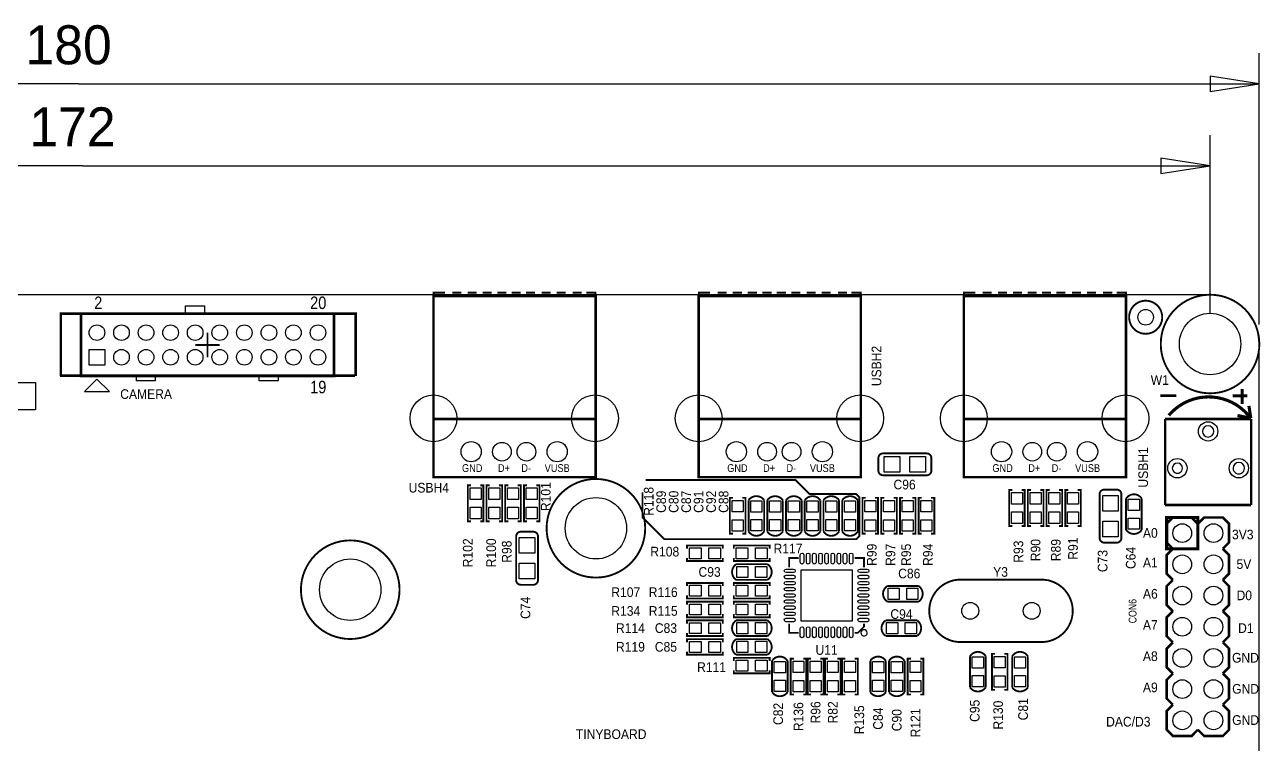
# Model space of a CAD drawing. Extents: x -40 to 180, y -13 to 152.
# Drawn here: x 79.5 to 180.1, y 93.4 to 152 of the extents above; entities that cross this region are included whole.
import ezdxf
from ezdxf.enums import TextEntityAlignment as Align

# ---------------------------------------------------------------- set-up
doc = ezdxf.new("R2010")
doc.units = 0
for name, color, linetype in [('BG_ASSEMBLY_NOTES', 2, 'CONTINUOUS'), ('BG_OUTLINE', 3, 'CONTINUOUS'), ('BG_SILKSCREEN_TOP', 1, 'CONTINUOUS'), ('PG_SILKSCREEN_TOP', 11, 'CONTINUOUS'), ('PIN_TOP', 12, 'CONTINUOUS'), ('RD_SILKSCREEN_TOP', 13, 'CONTINUOUS')]:
    doc.layers.add(name, color=color, linetype=linetype)

msp = doc.modelspace()

# ---------------------------------------------------------------- linework, layer by layer
at = {"layer": 'BG_ASSEMBLY_NOTES'}
for points in [[(180, 127.6), (180, 149.6814)], [(83.8854, 147.1814), (0, 147.1814)], [(83.8854, 147.1814), (180, 147.1814)], [(176, 128.5), (176, 143)], [(84.2, 140.5), (4, 140.5)], [(84.2, 140.5), (176, 140.5)]]:
    msp.add_lwpolyline(points, dxfattribs=at)
for points in [[(176, 146.5564), (180, 147.1814), (176, 147.8064)], [(172, 139.875), (176, 140.5), (172, 141.125)]]:
    msp.add_lwpolyline(points, close=True, dxfattribs=at)
at = {"layer": 'BG_OUTLINE'}
msp.add_lwpolyline([(4, 0), (175.9999, 0, 0.414214), (179.9999, 4), (179.9999, 126, 0.414214), (175.9999, 130), (4, 130, 0.414214), (0, 126), (0, 4, 0.414215)], format="xyb", close=True, dxfattribs=at)
at = {"layer": 'BG_SILKSCREEN_TOP', "const_width": 0.1524}
msp.add_lwpolyline([(130.048, 114.935), (142.24, 114.935), (143.383, 113.792), (147.193, 113.792), (147.447, 113.538), (147.447, 110.363), (147.193, 110.109), (131.572, 110.109), (129.794, 111.887), (129.794, 113.919)], dxfattribs=at)
at = {"layer": 'PG_SILKSCREEN_TOP'}
for points, const_width in [([(112.7735, 119.9515), (112.7735, 115.1636), (125.9815, 115.1636), (125.9815, 129.8956), (112.7735, 129.8956), (112.7735, 119.9413), (112.8141, 119.9007), (125.8951, 119.9007)], 0.2032), ([(112.7887, 129.8829), (112.7887, 130.1877), (113.7031, 130.1877)], 0.1524), ([(114.3127, 130.1877), (115.0493, 130.1877)], 0.1524), ([(115.5573, 130.1877), (116.2939, 130.1877)], 0.1524), ([(116.7765, 130.1877), (117.5131, 130.1877)], 0.1524), ([(117.9703, 130.1877), (118.7069, 130.1877)], 0.1524), ([(119.1387, 130.1877), (119.8753, 130.1877)], 0.1524), ([(120.3071, 130.1877), (121.0437, 130.1877)], 0.1524), ([(121.5771, 130.1877), (122.3137, 130.1877)], 0.1524), ([(122.7963, 130.1877), (123.5329, 130.1877)], 0.1524), ([(124.1171, 130.1877), (124.8537, 130.1877)], 0.1524), ([(125.2093, 130.1877), (125.9713, 130.1877), (125.9713, 129.8829)], 0.1524), ([(134.3635, 119.9515), (134.3635, 115.1636), (147.5715, 115.1636), (147.5715, 129.8956), (134.3635, 129.8956), (134.3635, 119.9413), (134.4041, 119.9007), (147.4851, 119.9007)], 0.2032), ([(134.3787, 129.8829), (134.3787, 130.1877), (135.2931, 130.1877)], 0.1524), ([(135.9027, 130.1877), (136.6393, 130.1877)], 0.1524), ([(137.1473, 130.1877), (137.8839, 130.1877)], 0.1524), ([(138.3665, 130.1877), (139.1031, 130.1877)], 0.1524), ([(139.5603, 130.1877), (140.2969, 130.1877)], 0.1524), ([(140.7287, 130.1877), (141.4653, 130.1877)], 0.1524), ([(141.8971, 130.1877), (142.6337, 130.1877)], 0.1524), ([(143.1671, 130.1877), (143.9037, 130.1877)], 0.1524), ([(144.3863, 130.1877), (145.1229, 130.1877)], 0.1524), ([(145.7071, 130.1877), (146.4437, 130.1877)], 0.1524), ([(146.7993, 130.1877), (147.5613, 130.1877), (147.5613, 129.8829)], 0.1524), ([(155.9535, 119.9515), (155.9535, 115.1636), (169.1615, 115.1636), (169.1615, 129.8956), (155.9535, 129.8956), (155.9535, 119.9413), (155.9941, 119.9007), (169.0751, 119.9007)], 0.2032), ([(155.9687, 129.8829), (155.9687, 130.1877), (156.8831, 130.1877)], 0.1524), ([(157.4927, 130.1877), (158.2293, 130.1877)], 0.1524), ([(158.7373, 130.1877), (159.4739, 130.1877)], 0.1524), ([(159.9565, 130.1877), (160.6931, 130.1877)], 0.1524), ([(161.1503, 130.1877), (161.8869, 130.1877)], 0.1524), ([(162.3187, 130.1877), (163.0553, 130.1877)], 0.1524), ([(163.4871, 130.1877), (164.2237, 130.1877)], 0.1524), ([(164.7571, 130.1877), (165.4937, 130.1877)], 0.1524), ([(165.9763, 130.1877), (166.7129, 130.1877)], 0.1524), ([(167.2971, 130.1877), (168.0337, 130.1877)], 0.1524), ([(168.3893, 130.1877), (169.1513, 130.1877), (169.1513, 129.8829)], 0.1524), ([(106.4419, 123.3852), (106.4419, 128.4652), (82.4389, 128.4652), (82.4389, 123.3852)], 0.1999), ([(84.3769, 128.4652), (84.0769, 128.4652), (84.0769, 123.3852), (84.3769, 123.3852)], 0.2032), ([(84.3769, 128.4652), (104.6768, 128.4652), (104.6768, 123.3852), (84.3769, 123.3852)], 0.2032), ([(95.3769, 125.9252), (94.3769, 125.9252), (94.3769, 126.9252)], 0.1501), ([(93.3769, 125.9252), (94.3769, 125.9252), (94.3769, 124.9252)], 0.1501), ([(82.3769, 123.4251), (106.3769, 123.4251)], 0.1999), ([(171.9409, 121.7892), (173.2409, 121.7892)], 0.2032), ([(177.8408, 121.7892), (179.041, 121.7892)], 0.254), ([(178.6062, 121.1292), (178.6062, 122.3293)], 0.254), ([(179.3193, 119.9584), (179.1631, 120.9601)], 0.254), ([(172.341, 112.8893), (172.341, 119.8893)], 0.2032), ([(172.341, 119.8893), (179.341, 119.8893)], 0.2032), ([(179.2332, 119.9783), (178.2332, 120.1782)], 0.254), ([(179.341, 112.8893), (179.341, 119.8893)], 0.2032), ([(152.9334, 117.094), (149.3774, 117.094)], 0.1524), ([(149.3774, 115.316), (152.9334, 115.316)], 0.1524), ([(115.824, 114.4905), (115.57, 114.4905), (115.57, 111.5695), (115.824, 111.5695)], 0.1524), ([(116.586, 114.4905), (116.84, 114.4905), (116.84, 111.5695), (116.586, 111.5695)], 0.1524), ([(117.348, 111.5695), (117.094, 111.5695), (117.094, 114.4905), (117.348, 114.4905)], 0.1524), ([(118.11, 111.5695), (118.364, 111.5695), (118.364, 114.4905), (118.11, 114.4905)], 0.1524), ([(118.872, 111.5695), (118.618, 111.5695), (118.618, 114.4905), (118.872, 114.4905)], 0.1524), ([(119.634, 111.5695), (119.888, 111.5695), (119.888, 114.4905), (119.634, 114.4905)], 0.1524), ([(120.396, 114.4905), (120.142, 114.4905), (120.142, 111.5695), (120.396, 111.5695)], 0.1524), ([(121.158, 114.4905), (121.412, 114.4905), (121.412, 111.5695), (121.158, 111.5695)], 0.1524), ([(159.8955, 114.112), (159.6415, 114.112), (159.6415, 111.191), (159.8955, 111.191)], 0.1524), ([(160.6575, 114.112), (160.9115, 114.112), (160.9115, 111.191), (160.6575, 111.191)], 0.1524), ([(161.4195, 111.191), (161.1655, 111.191), (161.1655, 114.112), (161.4195, 114.112)], 0.1524), ([(162.1815, 111.191), (162.4355, 111.191), (162.4355, 114.112), (162.1815, 114.112)], 0.1524), ([(162.9435, 111.191), (162.6895, 111.191), (162.6895, 114.112), (162.9435, 114.112)], 0.1524), ([(163.7055, 111.191), (163.9595, 111.191), (163.9595, 114.112), (163.7055, 114.112)], 0.1524), ([(164.465, 114.1095), (164.211, 114.1095), (164.211, 111.1885), (164.465, 111.1885)], 0.1524), ([(165.227, 114.1095), (165.481, 114.1095), (165.481, 111.1885), (165.227, 111.1885)], 0.1524), ([(167.005, 113.7666), (167.005, 110.2106)], 0.1524), ([(168.783, 110.2106), (168.783, 113.7666)], 0.1524), ([(137.16, 110.5535), (136.906, 110.5535), (136.906, 113.4745), (137.16, 113.4745)], 0.1524), ([(137.922, 110.5535), (138.176, 110.5535), (138.176, 113.4745), (137.922, 113.4745)], 0.1524), ([(147.9575, 113.477), (147.7035, 113.477), (147.7035, 110.556), (147.9575, 110.556)], 0.1524), ([(148.7195, 113.477), (148.9735, 113.477), (148.9735, 110.556), (148.7195, 110.556)], 0.1524), ([(149.4815, 110.556), (149.2275, 110.556), (149.2275, 113.477), (149.4815, 113.477)], 0.1524), ([(150.2435, 110.556), (150.4975, 110.556), (150.4975, 113.477), (150.2435, 113.477)], 0.1524), ([(151.0055, 110.556), (150.7515, 110.556), (150.7515, 113.477), (151.0055, 113.477)], 0.1524), ([(151.7675, 110.556), (152.0215, 110.556), (152.0215, 113.477), (151.7675, 113.477)], 0.1524), ([(152.5295, 113.477), (152.2755, 113.477), (152.2755, 110.556), (152.5295, 110.556)], 0.1524), ([(153.2915, 113.477), (153.5455, 113.477), (153.5455, 110.556), (153.2915, 110.556)], 0.1524), ([(172.341, 112.8893), (179.341, 112.8893)], 0.2032), ([(172.974, 111.8743), (172.466, 111.3663), (172.466, 109.8423), (172.974, 109.3343)], 0.2032), ([(175.006, 111.3663), (174.498, 111.8743), (172.974, 111.8743), (172.466, 111.3663)], 0.2032), ([(177.546, 111.3663), (177.038, 111.8743), (175.514, 111.8743), (175.006, 111.3663)], 0.2032), ([(177.038, 109.3343), (177.546, 109.8423), (177.546, 111.3663), (177.038, 111.8743)], 0.2032), ([(119.507, 110.3376), (119.507, 106.7816)], 0.1524), ([(121.285, 106.7816), (121.285, 110.3376)], 0.1524), ([(136.337, 109.3445), (136.337, 109.5985), (133.416, 109.5985), (133.416, 109.3445)], 0.1524), ([(137.226, 109.3445), (137.226, 109.5985), (140.147, 109.5985), (140.147, 109.3445)], 0.1524), ([(136.337, 108.5825), (136.337, 108.3285), (133.416, 108.3285), (133.416, 108.5825)], 0.1524), ([(137.226, 108.5825), (137.226, 108.3285), (140.147, 108.3285), (140.147, 108.5825)], 0.1524), ([(142.4965, 108.5825), (141.7345, 108.5825), (141.7345, 107.8205)], 0.1524), ([(147.8305, 107.8205), (147.8305, 108.5825), (147.0685, 108.5825)], 0.1524), ([(172.974, 109.3343), (172.466, 108.8263), (172.466, 107.3023), (172.974, 106.7943)], 0.2032), ([(177.038, 106.7943), (177.546, 107.3023), (177.546, 108.8263), (177.038, 109.3343)], 0.2032), ([(172.974, 106.7943), (172.466, 106.2863), (172.466, 104.7623), (172.974, 104.2543)], 0.2032), ([(177.038, 104.2543), (177.546, 104.7623), (177.546, 106.2863), (177.038, 106.7943)], 0.2032), ([(136.337, 106.2965), (136.337, 106.5505), (133.416, 106.5505), (133.416, 106.2965)], 0.1524), ([(137.226, 106.2965), (137.226, 106.5505), (140.147, 106.5505), (140.147, 106.2965)], 0.1524), ([(136.337, 105.5345), (136.337, 105.2805), (133.416, 105.2805), (133.416, 105.5345)], 0.1524), ([(136.337, 104.7725), (136.337, 105.0265), (133.416, 105.0265), (133.416, 104.7725)], 0.1524), ([(137.226, 105.5345), (137.226, 105.2805), (140.147, 105.2805), (140.147, 105.5345)], 0.1524), ([(137.226, 104.7725), (137.226, 105.0265), (140.147, 105.0265), (140.147, 104.7725)], 0.1524), ([(136.337, 104.0105), (136.337, 103.7565), (133.416, 103.7565), (133.416, 104.0105)], 0.1524), ([(137.226, 104.0105), (137.226, 103.7565), (140.147, 103.7565), (140.147, 104.0105)], 0.1524), ([(172.974, 104.2543), (172.466, 103.7463), (172.466, 102.2223), (172.974, 101.7143)], 0.2032), ([(177.038, 101.7143), (177.546, 102.2223), (177.546, 103.7463), (177.038, 104.2543)], 0.2032), ([(136.337, 103.2485), (136.337, 103.5025), (133.416, 103.5025), (133.416, 103.2485)], 0.1524), ([(142.4965, 102.4865), (141.7345, 102.4865), (141.7345, 103.2485)], 0.1524), ([(147.0685, 102.4865), (147.3225, 102.4865), (147.8305, 102.9945), (147.8305, 103.2485)], 0.1524), ([(136.337, 102.4865), (136.337, 102.2325), (133.416, 102.2325), (133.416, 102.4865)], 0.1524), ([(136.337, 101.7245), (136.337, 101.9785), (133.416, 101.9785), (133.416, 101.7245)], 0.1524), ([(172.974, 101.7143), (172.466, 101.2063), (172.466, 99.6823), (172.974, 99.1743)], 0.2032), ([(177.038, 99.1743), (177.546, 99.6823), (177.546, 101.2063), (177.038, 101.7143)], 0.2032), ([(136.337, 100.9625), (136.337, 100.7085), (133.416, 100.7085), (133.416, 100.9625)], 0.1524), ([(158.496, 100.7745), (158.242, 100.7745), (158.242, 97.8535), (158.496, 97.8535)], 0.1524), ([(159.258, 100.7745), (159.512, 100.7745), (159.512, 97.8535), (159.258, 97.8535)], 0.1524), ([(137.226, 100.2005), (137.226, 100.4545), (140.147, 100.4545), (140.147, 100.2005)], 0.1524), ([(142.1155, 100.391), (141.8615, 100.391), (141.8615, 97.47), (142.1155, 97.47)], 0.1524), ([(142.8775, 100.391), (143.1315, 100.391), (143.1315, 97.47), (142.8775, 97.47)], 0.1524), ([(143.51, 100.3935), (143.256, 100.3935), (143.256, 97.4725), (143.51, 97.4725)], 0.1524), ([(144.272, 100.3935), (144.526, 100.3935), (144.526, 97.4725), (144.272, 97.4725)], 0.1524), ([(144.907, 100.3935), (144.653, 100.3935), (144.653, 97.4725), (144.907, 97.4725)], 0.1524), ([(145.669, 100.3935), (145.923, 100.3935), (145.923, 97.4725), (145.669, 97.4725)], 0.1524), ([(146.304, 100.3935), (146.05, 100.3935), (146.05, 97.4725), (146.304, 97.4725)], 0.1524), ([(147.066, 100.3935), (147.32, 100.3935), (147.32, 97.4725), (147.066, 97.4725)], 0.1524), ([(151.6405, 100.391), (151.3865, 100.391), (151.3865, 97.47), (151.6405, 97.47)], 0.1524), ([(152.4025, 100.391), (152.6565, 100.391), (152.6565, 97.47), (152.4025, 97.47)], 0.1524), ([(137.226, 99.4385), (137.226, 99.1845), (140.147, 99.1845), (140.147, 99.4385)], 0.1524), ([(172.974, 99.1743), (172.466, 98.6663), (172.466, 97.1423), (172.974, 96.6343)], 0.2032), ([(177.038, 96.6343), (177.546, 97.1423), (177.546, 98.6663), (177.038, 99.1743)], 0.2032), ([(172.974, 96.6343), (172.466, 96.1263), (172.466, 94.6023), (172.974, 94.0943)], 0.2032), ([(177.038, 94.0943), (177.546, 94.6023), (177.546, 96.1263), (177.038, 96.6343)], 0.2032), ([(172.466, 94.6023), (172.974, 94.0943), (174.498, 94.0943), (175.006, 94.6023)], 0.2032), ([(175.006, 94.6023), (175.514, 94.0943), (177.038, 94.0943), (177.546, 94.6023)], 0.2032)]:
    msp.add_lwpolyline(points, dxfattribs=dict(at, const_width=const_width))
at = {"layer": 'PG_SILKSCREEN_TOP', "const_width": 0.1524}
for points in [[(180.0132, 126, 1), (171.98681, 126, 1)], [(172.1053, 128.1786, 1), (169.41294, 128.17852, 1)], [(130.0132, 111, 1), (121.9868, 111.00001, 1)], [(138.43, 110.744), (138.43, 113.284, -0.520877), (139.7, 113.284), (139.7, 110.744, -0.559817)], [(139.9515, 110.7415), (139.9515, 113.2815, -0.52086), (141.2215, 113.2815), (141.2215, 110.7415, -0.559837)], [(141.4805, 110.7415), (141.4805, 113.2815, -0.52086), (142.7505, 113.2815), (142.7505, 110.7415, -0.559837)], [(143.0045, 110.7415), (143.0045, 113.2815, -0.52086), (144.2745, 113.2815), (144.2745, 110.7415, -0.559837)], [(144.5285, 110.7415), (144.5285, 113.2815, -0.52086), (145.7985, 113.2815), (145.7985, 110.7415, -0.559837)], [(146.0525, 110.7415), (146.0525, 113.2815, -0.52086), (147.3225, 113.2815), (147.3225, 110.7415, -0.559837)], [(170.434, 113.411), (170.434, 110.871, -0.520877), (169.164, 110.871), (169.164, 113.411, -0.559817)], [(110.0132, 106, 1), (101.98678, 105.99998, 1)], [(139.9565, 106.8045), (137.4165, 106.8045, -0.52086), (137.4165, 108.0745), (139.9565, 108.0745, -0.559837)], [(161.7726, 101.7397), (155.6766, 101.7397, -1), (155.6766, 106.8197), (162.2806, 106.8197, -1), (162.2806, 101.7397)], [(149.733, 106.299), (152.273, 106.299, -0.520877), (152.273, 105.029), (149.733, 105.029, -0.559817)], [(139.9565, 102.2325), (137.4165, 102.2325, -0.52086), (137.4165, 103.5025), (139.9565, 103.5025, -0.559837)], [(149.6085, 103.5025), (152.1485, 103.5025, -0.520895), (152.1485, 102.2325), (149.6085, 102.2325, -0.559797)], [(139.9565, 100.7085), (137.4165, 100.7085, -0.52086), (137.4165, 101.9785), (139.9565, 101.9785, -0.559837)], [(141.6075, 100.2005), (141.6075, 97.6605, -0.520895), (140.3375, 97.6605), (140.3375, 100.2005, -0.559797)], [(149.6085, 100.2005), (149.6085, 97.6605, -0.520895), (148.3385, 97.6605), (148.3385, 100.2005, -0.559797)], [(151.1325, 100.2005), (151.1325, 97.6605, -0.520895), (149.8625, 97.6605), (149.8625, 100.2005, -0.559797)], [(157.734, 100.584), (157.734, 98.044, -0.520877), (156.464, 98.044), (156.464, 100.584, -0.559817)], [(161.163, 100.584), (161.163, 98.044, -0.520877), (159.893, 98.044), (159.893, 100.584, -0.559817)]]:
    msp.add_lwpolyline(points, format="xyb", close=True, dxfattribs=at)
at = {"layer": 'PG_SILKSCREEN_TOP'}
for points in [[(92.5989, 128.4652), (92.5989, 129.1002), (94.1229, 129.1002), (94.1229, 128.4652)], [(85.3769, 123.1472), (84.3609, 122.1312), (86.3929, 122.1312)], [(88.5989, 123.0042), (88.5989, 123.3852), (90.1229, 123.3852), (90.1229, 123.0042)], [(98.5989, 123.0042), (98.5989, 123.3852), (100.1229, 123.3852), (100.1229, 123.0042)]]:
    msp.add_lwpolyline(points, close=True, dxfattribs=at)
for points, const_width in [([(172.641, 120.1893, -0.486733), (179.3118, 119.9487)], 0.254), ([(149.3774, 115.316, -0.414214), (148.9964, 115.697), (148.9964, 116.713, -0.414214), (149.3774, 117.094)], 0.1524), ([(152.9334, 117.094, -0.414214), (153.3144, 116.713), (153.3144, 115.697, -0.414214), (152.9334, 115.316)], 0.1524), ([(167.005, 113.7666, -0.414214), (167.386, 114.1476), (168.402, 114.1476, -0.414214), (168.783, 113.7666)], 0.1524), ([(119.507, 110.3376, -0.414214), (119.888, 110.7186), (120.904, 110.7186, -0.414214), (121.285, 110.3376)], 0.1524), ([(168.783, 110.2106, -0.414214), (168.402, 109.8296), (167.386, 109.8296, -0.414214), (167.005, 110.2106)], 0.1524), ([(121.285, 106.7816, -0.414214), (120.904, 106.4006), (119.888, 106.4006, -0.414214), (119.507, 106.7816)], 0.1524)]:
    msp.add_lwpolyline(points, format="xyb", dxfattribs=dict(at, const_width=const_width))
for points in [[(176.3044, 118.8893, 1), (175.3774, 118.8893, 1)], [(173.7537, 115.8893, 1), (172.92826, 115.88926, 1)], [(178.8045, 115.8893, 1), (177.87749, 115.88926, 1)], [(148.0845, 102.4865, 1), (147.57658, 102.48642, 1)]]:
    msp.add_lwpolyline(points, format="xyb", close=True, dxfattribs=at)
at = {"layer": 'PG_SILKSCREEN_TOP', "const_width": 0.254}
msp.add_lwpolyline([(175.006, 111.8743), (175.006, 109.3343), (172.466, 109.3343), (172.466, 111.8743)], close=True, dxfattribs=at)
at = {"layer": 'PIN_TOP'}
for points in [[(84.7419, 124.2902), (84.7419, 125.5602), (86.0119, 125.5602), (86.0119, 124.2902)], [(80.3643, 120.638), (78.1291, 120.638), (78.1291, 122.8732), (80.3643, 122.8732)], [(149.479, 115.57), (149.479, 116.84), (150.749, 116.84), (150.749, 115.57)], [(151.5618, 115.57), (151.5618, 116.84), (152.8318, 116.84), (152.8318, 115.57)], [(115.7605, 114.2873), (116.6495, 114.2873), (116.6495, 113.3475), (115.7605, 113.3475)], [(118.1735, 113.3475), (117.2845, 113.3475), (117.2845, 114.2873), (118.1735, 114.2873)], [(119.6975, 113.3475), (118.8085, 113.3475), (118.8085, 114.2873), (119.6975, 114.2873)], [(120.3325, 114.2873), (121.2215, 114.2873), (121.2215, 113.3475), (120.3325, 113.3475)], [(159.832, 113.9088), (160.721, 113.9088), (160.721, 112.969), (159.832, 112.969)], [(162.245, 112.969), (161.356, 112.969), (161.356, 113.9088), (162.245, 113.9088)], [(163.769, 112.969), (162.88, 112.969), (162.88, 113.9088), (163.769, 113.9088)], [(164.4015, 113.9063), (165.2905, 113.9063), (165.2905, 112.9665), (164.4015, 112.9665)], [(115.7605, 112.7125), (116.6495, 112.7125), (116.6495, 111.7727), (115.7605, 111.7727)], [(118.1735, 111.7727), (117.2845, 111.7727), (117.2845, 112.7125), (118.1735, 112.7125)], [(119.6975, 111.7727), (118.8085, 111.7727), (118.8085, 112.7125), (119.6975, 112.7125)], [(120.3325, 112.7125), (121.2215, 112.7125), (121.2215, 111.7727), (120.3325, 111.7727)], [(137.9855, 112.3315), (137.0965, 112.3315), (137.0965, 113.2713), (137.9855, 113.2713)], [(139.5222, 112.3188), (138.6078, 112.3188), (138.6078, 113.2332), (139.5222, 113.2332)], [(141.0437, 112.3163), (140.1293, 112.3163), (140.1293, 113.2307), (141.0437, 113.2307)], [(142.5727, 112.3163), (141.6583, 112.3163), (141.6583, 113.2307), (142.5727, 113.2307)], [(144.0967, 112.3163), (143.1823, 112.3163), (143.1823, 113.2307), (144.0967, 113.2307)], [(145.6207, 112.3163), (144.7063, 112.3163), (144.7063, 113.2307), (145.6207, 113.2307)], [(147.1447, 112.3163), (146.2303, 112.3163), (146.2303, 113.2307), (147.1447, 113.2307)], [(147.894, 113.2738), (148.783, 113.2738), (148.783, 112.334), (147.894, 112.334)], [(150.307, 112.334), (149.418, 112.334), (149.418, 113.2738), (150.307, 113.2738)], [(151.831, 112.334), (150.942, 112.334), (150.942, 113.2738), (151.831, 113.2738)], [(152.466, 113.2738), (153.355, 113.2738), (153.355, 112.334), (152.466, 112.334)], [(167.259, 113.665), (168.529, 113.665), (168.529, 112.395), (167.259, 112.395)], [(169.3418, 113.3602), (170.2562, 113.3602), (170.2562, 112.4458), (169.3418, 112.4458)], [(137.9855, 110.7567), (137.0965, 110.7567), (137.0965, 111.6965), (137.9855, 111.6965)], [(139.5222, 110.7948), (138.6078, 110.7948), (138.6078, 111.7092), (139.5222, 111.7092)], [(141.0437, 110.7923), (140.1293, 110.7923), (140.1293, 111.7067), (141.0437, 111.7067)], [(142.5727, 110.7923), (141.6583, 110.7923), (141.6583, 111.7067), (142.5727, 111.7067)], [(144.0967, 110.7923), (143.1823, 110.7923), (143.1823, 111.7067), (144.0967, 111.7067)], [(145.6207, 110.7923), (144.7063, 110.7923), (144.7063, 111.7067), (145.6207, 111.7067)], [(147.1447, 110.7923), (146.2303, 110.7923), (146.2303, 111.7067), (147.1447, 111.7067)], [(147.894, 111.699), (148.783, 111.699), (148.783, 110.7592), (147.894, 110.7592)], [(150.307, 110.7592), (149.418, 110.7592), (149.418, 111.699), (150.307, 111.699)], [(151.831, 110.7592), (150.942, 110.7592), (150.942, 111.699), (151.831, 111.699)], [(152.466, 111.699), (153.355, 111.699), (153.355, 110.7592), (152.466, 110.7592)], [(159.832, 112.334), (160.721, 112.334), (160.721, 111.3942), (159.832, 111.3942)], [(162.245, 111.3942), (161.356, 111.3942), (161.356, 112.334), (162.245, 112.334)], [(163.769, 111.3942), (162.88, 111.3942), (162.88, 112.334), (163.769, 112.334)], [(164.4015, 112.3315), (165.2905, 112.3315), (165.2905, 111.3917), (164.4015, 111.3917)], [(169.3418, 111.8362), (170.2562, 111.8362), (170.2562, 110.9218), (169.3418, 110.9218)], [(167.259, 111.5822), (168.529, 111.5822), (168.529, 110.3122), (167.259, 110.3122)], [(119.761, 110.236), (121.031, 110.236), (121.031, 108.966), (119.761, 108.966)], [(134.559, 109.408), (134.559, 108.519), (133.6192, 108.519), (133.6192, 109.408)], [(136.1338, 109.408), (136.1338, 108.519), (135.194, 108.519), (135.194, 109.408)], [(137.4292, 108.519), (137.4292, 109.408), (138.369, 109.408), (138.369, 108.519)], [(139.004, 108.519), (139.004, 109.408), (139.9438, 109.408), (139.9438, 108.519)], [(119.761, 108.1532), (121.031, 108.1532), (121.031, 106.8832), (119.761, 106.8832)], [(138.3817, 107.8967), (138.3817, 106.9823), (137.4673, 106.9823), (137.4673, 107.8967)], [(139.9057, 107.8967), (139.9057, 106.9823), (138.9913, 106.9823), (138.9913, 107.8967)], [(146.8653, 107.6173), (146.8653, 103.4517), (142.6997, 103.4517), (142.6997, 107.6173)], [(134.559, 106.36), (134.559, 105.471), (133.6192, 105.471), (133.6192, 106.36)], [(136.1338, 106.36), (136.1338, 105.471), (135.194, 105.471), (135.194, 106.36)], [(137.4292, 105.471), (137.4292, 106.36), (138.369, 106.36), (138.369, 105.471)], [(139.004, 105.471), (139.004, 106.36), (139.9438, 106.36), (139.9438, 105.471)], [(149.7838, 105.2068), (149.7838, 106.1212), (150.6982, 106.1212), (150.6982, 105.2068)], [(151.3078, 105.2068), (151.3078, 106.1212), (152.2222, 106.1212), (152.2222, 105.2068)], [(134.559, 104.836), (134.559, 103.947), (133.6192, 103.947), (133.6192, 104.836)], [(136.1338, 104.836), (136.1338, 103.947), (135.194, 103.947), (135.194, 104.836)], [(137.4292, 103.947), (137.4292, 104.836), (138.369, 104.836), (138.369, 103.947)], [(139.004, 103.947), (139.004, 104.836), (139.9438, 104.836), (139.9438, 103.947)], [(134.559, 103.312), (134.559, 102.423), (133.6192, 102.423), (133.6192, 103.312)], [(136.1338, 103.312), (136.1338, 102.423), (135.194, 102.423), (135.194, 103.312)], [(138.3817, 103.3247), (138.3817, 102.4103), (137.4673, 102.4103), (137.4673, 103.3247)], [(139.9057, 103.3247), (139.9057, 102.4103), (138.9913, 102.4103), (138.9913, 103.3247)], [(149.6593, 102.4103), (149.6593, 103.3247), (150.5737, 103.3247), (150.5737, 102.4103)], [(151.1833, 102.4103), (151.1833, 103.3247), (152.0977, 103.3247), (152.0977, 102.4103)], [(134.559, 101.788), (134.559, 100.899), (133.6192, 100.899), (133.6192, 101.788)], [(136.1338, 101.788), (136.1338, 100.899), (135.194, 100.899), (135.194, 101.788)], [(138.3817, 101.8007), (138.3817, 100.8863), (137.4673, 100.8863), (137.4673, 101.8007)], [(139.9057, 101.8007), (139.9057, 100.8863), (138.9913, 100.8863), (138.9913, 101.8007)], [(137.4292, 99.375), (137.4292, 100.264), (138.369, 100.264), (138.369, 99.375)], [(139.004, 99.375), (139.004, 100.264), (139.9438, 100.264), (139.9438, 99.375)], [(140.5153, 100.1497), (141.4297, 100.1497), (141.4297, 99.2353), (140.5153, 99.2353)], [(142.052, 100.1878), (142.941, 100.1878), (142.941, 99.248), (142.052, 99.248)], [(143.4465, 100.1903), (144.3355, 100.1903), (144.3355, 99.2505), (143.4465, 99.2505)], [(144.8435, 100.1903), (145.7325, 100.1903), (145.7325, 99.2505), (144.8435, 99.2505)], [(146.2405, 100.1903), (147.1295, 100.1903), (147.1295, 99.2505), (146.2405, 99.2505)], [(148.5163, 100.1497), (149.4307, 100.1497), (149.4307, 99.2353), (148.5163, 99.2353)], [(150.0403, 100.1497), (150.9547, 100.1497), (150.9547, 99.2353), (150.0403, 99.2353)], [(151.577, 100.1878), (152.466, 100.1878), (152.466, 99.248), (151.577, 99.248)], [(156.6418, 100.5332), (157.5562, 100.5332), (157.5562, 99.6188), (156.6418, 99.6188)], [(158.4325, 100.5713), (159.3215, 100.5713), (159.3215, 99.6315), (158.4325, 99.6315)], [(160.0708, 100.5332), (160.9852, 100.5332), (160.9852, 99.6188), (160.0708, 99.6188)], [(140.5153, 98.6257), (141.4297, 98.6257), (141.4297, 97.7113), (140.5153, 97.7113)], [(142.052, 98.613), (142.941, 98.613), (142.941, 97.6732), (142.052, 97.6732)], [(143.4465, 98.6155), (144.3355, 98.6155), (144.3355, 97.6757), (143.4465, 97.6757)], [(144.8435, 98.6155), (145.7325, 98.6155), (145.7325, 97.6757), (144.8435, 97.6757)], [(146.2405, 98.6155), (147.1295, 98.6155), (147.1295, 97.6757), (146.2405, 97.6757)], [(148.5163, 98.6257), (149.4307, 98.6257), (149.4307, 97.7113), (148.5163, 97.7113)], [(150.0403, 98.6257), (150.9547, 98.6257), (150.9547, 97.7113), (150.0403, 97.7113)], [(151.577, 98.613), (152.466, 98.613), (152.466, 97.6732), (151.577, 97.6732)], [(156.6418, 99.0092), (157.5562, 99.0092), (157.5562, 98.0948), (156.6418, 98.0948)], [(158.4325, 98.9965), (159.3215, 98.9965), (159.3215, 98.0567), (158.4325, 98.0567)], [(160.0708, 99.0092), (160.9852, 99.0092), (160.9852, 98.0948), (160.0708, 98.0948)]]:
    msp.add_lwpolyline(points, close=True, dxfattribs=at)
for points in [[(142.6428, 108.2297), (142.6428, 108.8393, -1), (142.9222, 108.8393), (142.9222, 108.2297, -1)], [(143.1428, 108.2297), (143.1428, 108.8393, -1), (143.4222, 108.8393), (143.4222, 108.2297, -1)], [(143.6428, 108.2297), (143.6428, 108.8393, -1), (143.9222, 108.8393), (143.9222, 108.2297, -1)], [(144.1428, 108.2297), (144.1428, 108.8393, -1), (144.4222, 108.8393), (144.4222, 108.2297, -1)], [(144.6428, 108.2297), (144.6428, 108.8393, -1), (144.9222, 108.8393), (144.9222, 108.2297, -1)], [(145.1428, 108.2297), (145.1428, 108.8393, -1), (145.4222, 108.8393), (145.4222, 108.2297, -1)], [(145.6428, 108.2297), (145.6428, 108.8393, -1), (145.9222, 108.8393), (145.9222, 108.2297, -1)], [(146.1428, 108.2297), (146.1428, 108.8393, -1), (146.4222, 108.8393), (146.4222, 108.2297, -1)], [(146.6428, 108.2297), (146.6428, 108.8393, -1), (146.9222, 108.8393), (146.9222, 108.2297, -1)], [(141.4777, 107.6742), (142.0873, 107.6742, -1), (142.0873, 107.3948), (141.4777, 107.3948, -1)], [(147.4777, 107.6742), (148.0873, 107.6742, -1), (148.0873, 107.3948), (147.4777, 107.3948, -1)], [(141.4777, 107.1742), (142.0873, 107.1742, -1), (142.0873, 106.8948), (141.4777, 106.8948, -1)], [(141.4777, 106.6742), (142.0873, 106.6742, -1), (142.0873, 106.3948), (141.4777, 106.3948, -1)], [(147.4777, 107.1742), (148.0873, 107.1742, -1), (148.0873, 106.8948), (147.4777, 106.8948, -1)], [(147.4777, 106.6742), (148.0873, 106.6742, -1), (148.0873, 106.3948), (147.4777, 106.3948, -1)], [(141.4777, 106.1742), (142.0873, 106.1742, -1), (142.0873, 105.8948), (141.4777, 105.8948, -1)], [(141.4777, 105.6742), (142.0873, 105.6742, -1), (142.0873, 105.3948), (141.4777, 105.3948, -1)], [(147.4777, 106.1742), (148.0873, 106.1742, -1), (148.0873, 105.8948), (147.4777, 105.8948, -1)], [(147.4777, 105.6742), (148.0873, 105.6742, -1), (148.0873, 105.3948), (147.4777, 105.3948, -1)], [(141.4777, 105.1742), (142.0873, 105.1742, -1), (142.0873, 104.8948), (141.4777, 104.8948, -1)], [(141.4777, 104.6742), (142.0873, 104.6742, -1), (142.0873, 104.3948), (141.4777, 104.3948, -1)], [(147.4777, 105.1742), (148.0873, 105.1742, -1), (148.0873, 104.8948), (147.4777, 104.8948, -1)], [(147.4777, 104.6742), (148.0873, 104.6742, -1), (148.0873, 104.3948), (147.4777, 104.3948, -1)], [(141.4777, 104.1742), (142.0873, 104.1742, -1), (142.0873, 103.8948), (141.4777, 103.8948, -1)], [(141.4777, 103.6742), (142.0873, 103.6742, -1), (142.0873, 103.3948), (141.4777, 103.3948, -1)], [(147.4777, 104.1742), (148.0873, 104.1742, -1), (148.0873, 103.8948), (147.4777, 103.8948, -1)], [(147.4777, 103.6742), (148.0873, 103.6742, -1), (148.0873, 103.3948), (147.4777, 103.3948, -1)], [(142.6428, 102.2297), (142.6428, 102.8393, -1), (142.9222, 102.8393), (142.9222, 102.2297, -1)], [(143.1428, 102.2297), (143.1428, 102.8393, -1), (143.4222, 102.8393), (143.4222, 102.2297, -1)], [(143.6428, 102.2297), (143.6428, 102.8393, -1), (143.9222, 102.8393), (143.9222, 102.2297, -1)], [(144.1428, 102.2297), (144.1428, 102.8393, -1), (144.4222, 102.8393), (144.4222, 102.2297, -1)], [(144.6428, 102.2297), (144.6428, 102.8393, -1), (144.9222, 102.8393), (144.9222, 102.2297, -1)], [(145.1428, 102.2297), (145.1428, 102.8393, -1), (145.4222, 102.8393), (145.4222, 102.2297, -1)], [(145.6428, 102.2297), (145.6428, 102.8393, -1), (145.9222, 102.8393), (145.9222, 102.2297, -1)], [(146.1428, 102.2297), (146.1428, 102.8393, -1), (146.4222, 102.8393), (146.4222, 102.2297, -1)], [(146.6428, 102.2297), (146.6428, 102.8393, -1), (146.9222, 102.8393), (146.9222, 102.2297, -1)]]:
    msp.add_lwpolyline(points, format="xyb", close=True, dxfattribs=at)
for centre, radius in [((170.7591, 128.1786), 0.635), ((176, 126), 2.5), ((85.3769, 126.9252), 0.635), ((87.3769, 126.9252), 0.635), ((89.3769, 126.9252), 0.635), ((91.3769, 126.9252), 0.635), ((93.3769, 126.9252), 0.635), ((95.3769, 126.9252), 0.635), ((97.3769, 126.9252), 0.635), ((99.3769, 126.9252), 0.635), ((101.3769, 126.9252), 0.635), ((103.3769, 126.9252), 0.635), ((87.3769, 124.9252), 0.635), ((89.3769, 124.9252), 0.635), ((91.3769, 124.9252), 0.635), ((93.3769, 124.9252), 0.635), ((95.3769, 124.9252), 0.635), ((97.3769, 124.9252), 0.635), ((99.3769, 124.9252), 0.635), ((101.3769, 124.9252), 0.635), ((103.3769, 124.9252), 0.635), ((112.7735, 119.9515), 1.905), ((125.9307, 119.9515), 1.905), ((134.3635, 119.9515), 1.905), ((147.5207, 119.9515), 1.905), ((155.9535, 119.9515), 1.905), ((169.1107, 119.9515), 1.905), ((175.8409, 118.8893), 0.7874), ((115.8469, 117.2337), 0.8255), ((118.3488, 117.2337), 0.762), ((120.3427, 117.2337), 0.762), ((122.8471, 117.2337), 0.8255), ((137.4369, 117.2337), 0.8255), ((139.9388, 117.2337), 0.762), ((141.9327, 117.2337), 0.762), ((144.4371, 117.2337), 0.8255), ((159.0269, 117.2337), 0.8255), ((161.5288, 117.2337), 0.762), ((163.5227, 117.2337), 0.762), ((166.0271, 117.2337), 0.8255), ((173.341, 115.8893), 0.7874), ((178.341, 115.8893), 0.7874), ((126, 111), 2.5), ((173.736, 110.6043), 0.762), ((176.276, 110.6043), 0.762), ((173.736, 108.0643), 0.762), ((176.276, 108.0643), 0.762), ((106, 106), 2.5), ((173.736, 105.5243), 0.762), ((176.276, 105.5243), 0.762), ((156.4767, 104.2797), 0.6858), ((161.4805, 104.2797), 0.6858), ((173.736, 102.9843), 0.762), ((176.276, 102.9843), 0.762), ((173.736, 100.4443), 0.762), ((176.276, 100.4443), 0.762), ((173.736, 97.9043), 0.762), ((176.276, 97.9043), 0.762), ((173.736, 95.3643), 0.762), ((176.276, 95.3643), 0.762)]:
    msp.add_circle(centre, radius, dxfattribs=at)

# ---------------------------------------------------------------- texts
at = {"layer": 'BG_ASSEMBLY_NOTES', "width": 0.992}
for s, p in [('180', (79.5547, 148.7689)), ('172', (79.8693, 142.0875))]:
    msp.add_text(s, height=3.175, dxfattribs=at).set_placement(p)
at = {"layer": 'PG_SILKSCREEN_TOP', "width": 0.875}
for s, p in [('2', (85.4869, 128.8462)), ('20', (103.3939, 128.8462)), ('19', (103.3939, 121.9882))]:
    msp.add_text(s, height=1.016, dxfattribs=at).set_placement(p, align=Align.CENTER)
at = {"layer": 'PG_SILKSCREEN_TOP'}
for s, height, width, p in [('GND', 0.635, 0.88, (115.1001, 115.5827)), ('D+', 0.635, 0.88, (118.0211, 115.5827)), ('D-', 0.635, 0.88, (119.9261, 115.5827)), ('VUSB', 0.635, 0.88, (121.8311, 115.5827)), ('GND', 0.635, 0.88, (136.6901, 115.5827)), ('D+', 0.635, 0.88, (139.6111, 115.5827)), ('D-', 0.635, 0.88, (141.5161, 115.5827)), ('VUSB', 0.635, 0.88, (143.4211, 115.5827)), ('GND', 0.635, 0.88, (158.2801, 115.5827)), ('D+', 0.635, 0.88, (161.2011, 115.5827)), ('D-', 0.635, 0.88, (163.1061, 115.5827)), ('VUSB', 0.635, 0.88, (165.0111, 115.5827)), ('A0', 0.7874, 0.935484, (170.5356, 110.2275)), ('3V3', 0.7874, 0.935484, (177.7873, 110.1005)), ('A1', 0.7874, 0.935484, (170.5356, 107.8145)), ('5V', 0.7874, 0.935484, (178.1556, 107.6875)), ('A6', 0.7874, 0.935484, (170.5356, 105.2745)), ('D0', 0.7874, 0.935484, (178.1556, 105.1475)), ('A7', 0.7874, 0.935484, (170.5356, 102.7345)), ('D1', 0.7874, 0.935484, (178.2826, 102.4805)), ('A8', 0.7874, 0.935484, (170.5356, 100.1945)), ('GND', 0.7874, 0.935484, (177.7873, 100.0675)), ('A9', 0.7874, 0.935484, (170.5356, 97.6545)), ('GND', 0.7874, 0.935484, (177.8, 97.536)), ('DAC/D3', 0.7874, 0.935484, (167.5384, 94.8605)), ('GND', 0.7874, 0.935484, (177.8, 94.996))]:
    msp.add_text(s, height=height, dxfattribs=dict(at, width=width)).set_placement(p)
at = {"layer": 'RD_SILKSCREEN_TOP'}
for s, height, width, p in [('USBH2', 0.7874, 0.935484, (149.2335, 122.5677)), ('USBH1', 0.7874, 0.935484, (170.9505, 114.3127)), ('R101', 0.7874, 0.935484, (122.3095, 112.395)), ('R118', 0.7874, 0.935484, (130.6915, 112.014)), ('C89', 0.7874, 0.935484, (131.7075, 112.2553)), ('C80', 0.7874, 0.935484, (132.7235, 112.2553)), ('C87', 0.7874, 0.935484, (133.7395, 112.2553)), ('C91', 0.7874, 0.935484, (134.7555, 112.2553)), ('C92', 0.7874, 0.935484, (135.7715, 112.2553)), ('C88', 0.7874, 0.935484, (136.7875, 112.2553)), ('R102', 0.7874, 0.935484, (115.9595, 107.823)), ('R100', 0.7874, 0.935484, (117.8645, 107.823)), ('R98', 0.7874, 0.935484, (119.1345, 108.1913)), ('R99', 0.7874, 0.935484, (148.8525, 107.9373)), ('R97', 0.7874, 0.935484, (150.3765, 107.9373)), ('R95', 0.7874, 0.935484, (151.6465, 107.9373)), ('R94', 0.7874, 0.935484, (153.4245, 107.9373)), ('R93', 0.7874, 0.935484, (160.7905, 108.1913)), ('R90', 0.7874, 0.935484, (162.1875, 108.3183)), ('R89', 0.7874, 0.935484, (163.8385, 108.3183)), ('R91', 0.7874, 0.935484, (165.2329, 108.4428)), ('C73', 0.7874, 0.935484, (167.6485, 107.4293)), ('C64', 0.7874, 0.935484, (169.9345, 107.6833)), ('C74', 0.7874, 0.935484, (120.6585, 103.6193)), ('CON6', 0.635, 0.84, (170.0107, 103.2637)), ('C82', 0.7874, 0.935484, (141.2325, 94.9833)), ('R136', 0.7874, 0.935484, (142.8835, 94.488)), ('R96', 0.7874, 0.935484, (144.2805, 95.1103)), ('R82', 0.7874, 0.935484, (145.6775, 95.1103)), ('C95', 0.7874, 0.935484, (157.2345, 95.2373)), ('R130', 0.7874, 0.935484, (159.1395, 94.615)), ('C81', 0.7874, 0.935484, (161.1715, 95.3643)), ('R135', 0.7874, 0.935484, (147.8365, 94.234)), ('C84', 0.7874, 0.935484, (149.3605, 94.6023)), ('C90', 0.7874, 0.935484, (150.8845, 94.4753)), ('R121', 0.7874, 0.935484, (152.4085, 93.98))]:
    msp.add_text(s, height=height, rotation=90, dxfattribs=dict(at, width=width)).set_placement(p)
at = {"layer": 'RD_SILKSCREEN_TOP', "width": 0.935484}
for s, p in [('W1', (171.1706, 122.6735)), ('CAMERA', (87.2744, 121.5305)), ('USBH4', (110.7567, 113.9105)), ('C96', (150.2283, 114.1645)), ('R117', (140.462, 108.9575)), ('R108', (130.429, 108.7035)), ('C93', (134.3533, 107.0525)), ('C86', (150.6093, 106.9255)), ('Y3', (158.3436, 107.0525)), ('R107', (127.254, 105.4015)), ('R116', (130.302, 105.4015)), ('R134', (127.254, 103.8775)), ('R115', (130.302, 103.8775)), ('C94', (149.9743, 103.6235)), ('R114', (127.635, 102.4805)), ('C83', (130.7973, 102.4805)), ('R119', (127.635, 100.9565)), ('C85', (130.7973, 100.9565)), ('U11', (143.8783, 100.7025)), ('R111', (134.239, 99.3055)), ('TINYBOARD', (124.3711, 93.8445))]:
    msp.add_text(s, height=0.7874, dxfattribs=at).set_placement(p)

doc.saveas('drawing.dxf')
